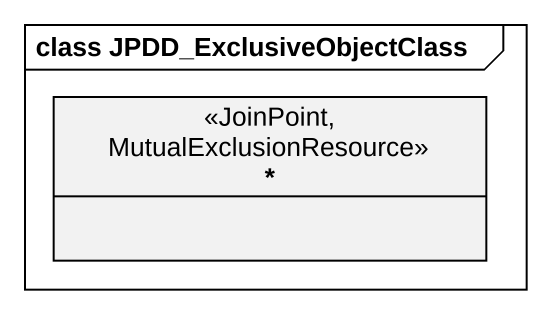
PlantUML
@startuml
mainframe class JPDD_ExclusiveObjectClass
hide circle
hide empty members
class "*" as class1 <<JoinPoint, MutualExclusionResource>>
@enduml
